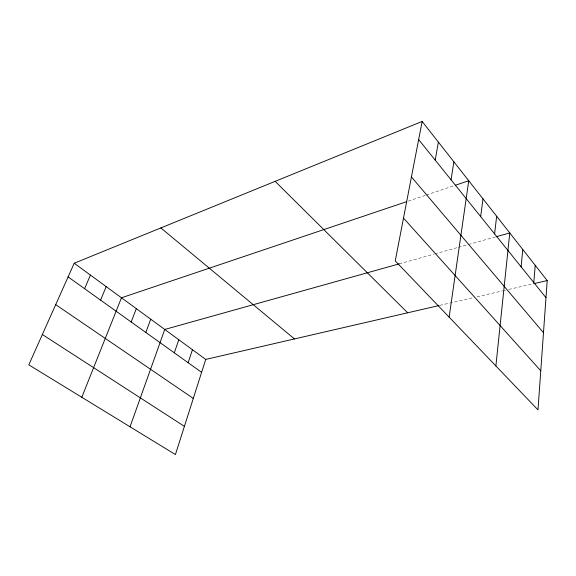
<?xml version="1.0" encoding="UTF-8"?>
<svg xmlns="http://www.w3.org/2000/svg" width="576" height="576" viewBox="0 0 576 576"><rect width="100%" height="100%" fill="white"/><g stroke="black" fill="none" stroke-linecap="round" stroke-linejoin="round"><path stroke-width="0.43" stroke-dasharray="2.88 2.16" d="M408.226 201.139L425.563 195.293M426.391 195.012L454.594 185.508M399.182 263.873L433.958 254.146M434.801 253.908L457.56 247.543M458.402 247.306L467.662 244.721M468.497 244.483L495.439 236.945M439.877 305.352L473.616 297.562M477.065 296.762L502.834 290.815M503.69 290.621L505.404 290.225M508.817 289.433L532.714 283.918"/><path stroke-width="0.86" d="M422.15 121.442L547.2 280.57L537.984 409.896L395.244 260.899L422.15 121.442L74.218 263.225L28.8 364.853L175.421 454.558L205.718 359.424L439.042 305.546M533.808 282.578L535.212 265.32M521.136 266.846L522.749 249.458M495.886 365.954L509.767 232.942L496.282 236.714M494.597 233.885L496.649 216.245M480.686 216.612L482.99 198.857M449.136 317.153L468.749 180.734L455.422 185.227M451.037 179.791L453.888 161.827M435.204 160.135L438.372 142.085M188.143 362.714L192.442 349.711M174.298 352.822L178.798 339.732M130.054 426.794L164.75 329.458L399.182 263.873M145.829 332.467L150.732 319.198M131.184 321.998L136.31 308.65M81.806 397.282L121.464 297.785L406.57 201.694M100.584 300.125L106.178 286.61M84.593 288.691L90.439 275.09M533.563 283.723L547.2 280.57M42.358 334.519L184.399 426.355M55.706 304.646L193.298 398.419M68.105 276.905L201.6 372.341M74.218 263.225L205.718 359.424M160.855 227.916L294.466 338.933M275.148 181.346L407.678 312.79M403.502 218.102L540.77 370.786M411.444 176.947L543.485 332.698M418.651 139.579L545.983 297.698"/></g></svg>
